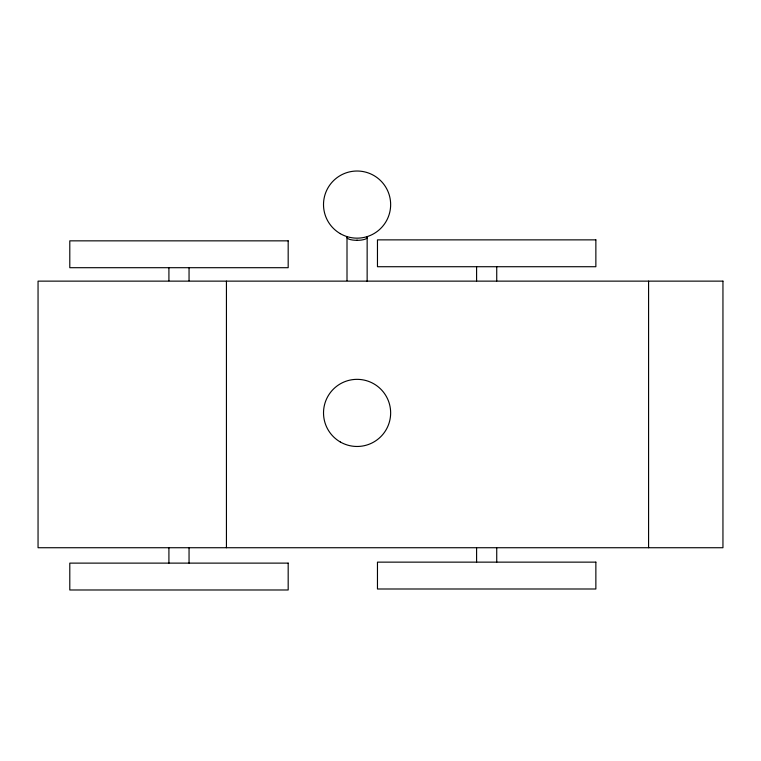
<?xml version="1.0" encoding="UTF-8"?>
<svg xmlns="http://www.w3.org/2000/svg" width="761" height="761" viewBox="0 0 761 761"><rect width="100%" height="100%" fill="white"/><g stroke="black" fill="none" stroke-linecap="round" stroke-linejoin="round"><path stroke-width="1.14" d="M367.144 281.513L367.154 236.614M648.581 281.132L648.581 547.73M496.733 266.721L496.733 280.98M496.733 548.082L496.733 562.141M476.595 266.721L476.595 280.98M476.595 548.082L476.595 562.141M347.006 236.614L347.006 280.6M226.436 281.132L226.436 547.73M189.051 267.701L189.051 280.752M189.051 547.701L189.051 563.121M168.913 267.701L168.913 280.752M168.913 547.701L168.913 563.121M366.859 236.642A9.969 2.92 0 0 1 356.662 240.314M357.508 240.314A9.969 2.92 0 0 1 347.311 236.642M595.863 239.867L377.466 239.867L377.466 266.721L595.863 266.721L595.863 239.867M288.181 240.847L69.793 240.847L69.793 267.701L288.181 267.701L288.181 240.847M722.95 281.132L38.05 281.132L38.05 547.73L722.95 547.73L722.95 281.132M595.863 562.141L377.466 562.141L377.466 588.995L595.863 588.995L595.863 562.141M288.181 563.121L69.793 563.121L69.793 589.984L288.181 589.984L288.181 563.121M340.3 441.979A33.57 33.57 0 0 0 390.65 412.909A33.57 33.57 0 0 0 340.3 383.839A33.57 33.57 0 0 0 340.3 441.979M340.3 233.665A33.57 33.57 0 0 0 390.65 204.585A33.57 33.57 0 0 0 340.3 175.515A33.57 33.57 0 0 0 340.3 233.665"/></g></svg>
